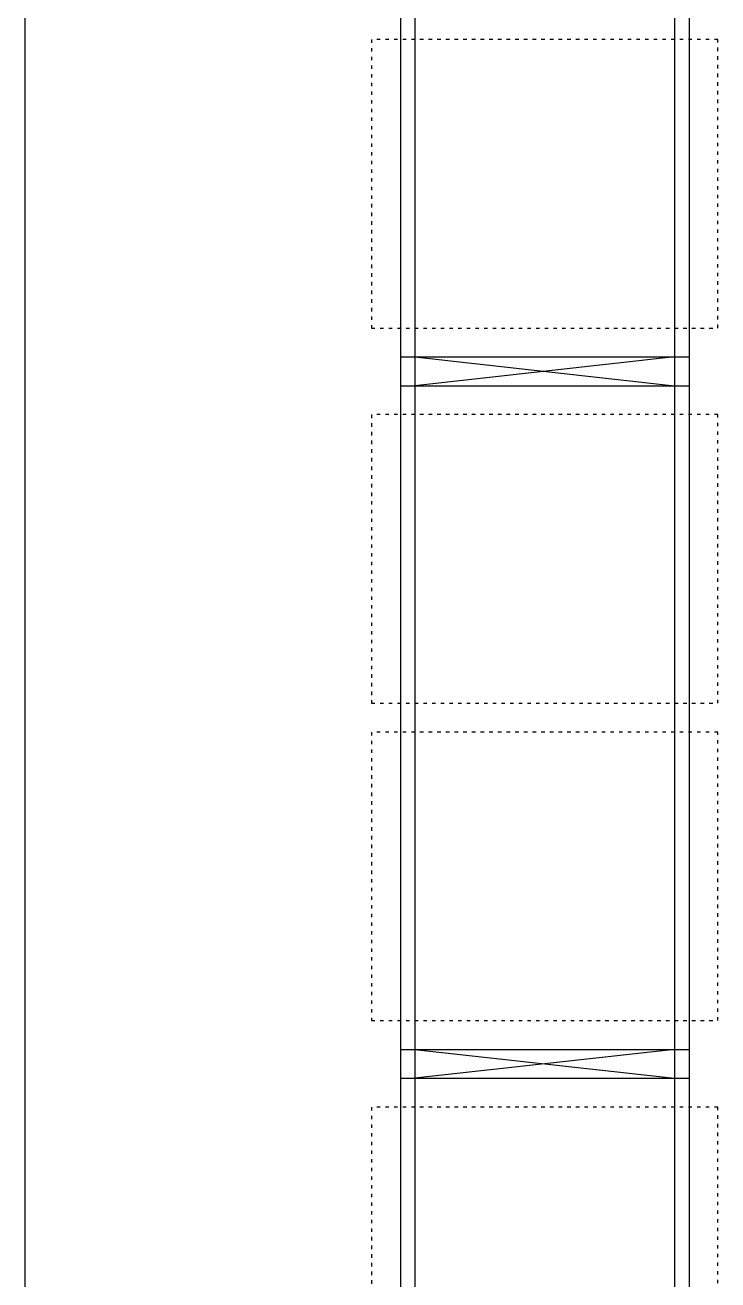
# Model space of a CAD drawing. Header units: millimetres. Extents: x 6622 to 532820, y 3370 to 359312.
# Drawn here: x 472850 to 475250, y 300041 to 304390 of the extents above; entities that cross this region are included whole.
import ezdxf

# ---------------------------------------------------------------- set-up
doc = ezdxf.new("R2010")
doc.units = ezdxf.units.MM
doc.linetypes.add('ACAD_ISO03W100', pattern=[30, 12, -18])

# ---------------------------------------------------------------- blocks, each defined once
blk = doc.blocks.new('货架')
at = {"color": 6}
for p, q in [((213640, 135175), (213640, 115875)), ((213690, 135175), (213690, 115875)), ((214590, 135175), (214590, 115875)), ((214640, 135175), (214640, 115875)), ((213640, 120775), (214640, 120775)), ((213690, 120775), (214590, 120675)), ((214590, 120775), (213690, 120675)), ((213640, 120675), (214640, 120675)), ((213640, 118375), (214640, 118375)), ((213690, 118375), (214590, 118275)), ((214590, 118375), (213690, 118275)), ((213640, 118275), (214640, 118275))]:
    blk.add_line(p, q, dxfattribs=at)
at = {"color": 3, "linetype": 'ACAD_ISO03W100'}
for points in [[(213540, 121875), (213540, 120875), (214740, 120875), (214740, 121875)], [(213540, 120575), (213540, 119575), (214740, 119575), (214740, 120575)], [(213540, 119475), (213540, 118475), (214740, 118475), (214740, 119475)], [(213540, 118175), (213540, 117175), (214740, 117175), (214740, 118175)]]:
    blk.add_lwpolyline(points, close=True, dxfattribs=at)

msp = doc.modelspace()

# ---------------------------------------------------------------- linework, layer by layer
at = {"color": 2}
msp.add_line((472850, 268040), (472850, 318040), dxfattribs=at)

# ---------------------------------------------------------------- block references
at = {"color": 0}
msp.add_blockref('货架', (260510, 182465), dxfattribs=at)

doc.saveas('drawing.dxf')
